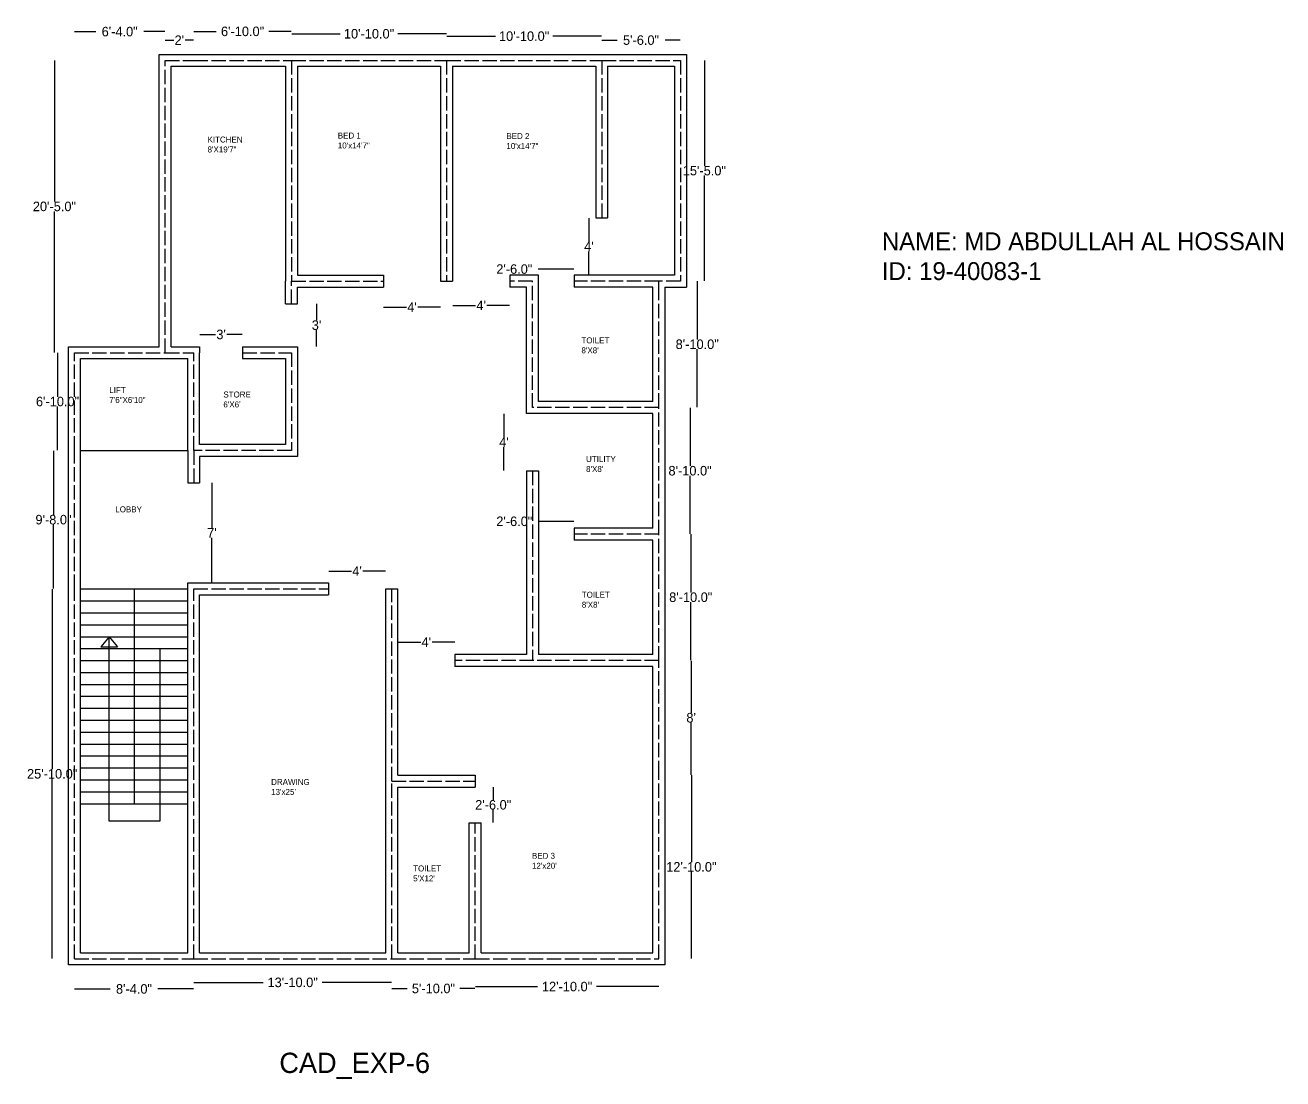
# Model space of a CAD drawing. Header units: inches. Extents: x 833 to 7247, y -1374 to 1597.
# Drawn here: x 833 to 1887, y 441 to 1324 of the extents above; entities that cross this region are included whole.
import ezdxf

# ---------------------------------------------------------------- set-up
doc = ezdxf.new("R2010")
doc.units = ezdxf.units.IN
doc.header["$MEASUREMENT"] = 0
doc.linetypes.add('ACAD_ISO02W100', pattern=[15, 12, -3])
doc.dimstyles.get("Standard").update_dxf_attribs({"dimtxt": 8, "dimasz": 0.18, "dimexe": 0.18, "dimexo": 0.0625, "dimgap": 0.09, "dimtad": 0, "dimtih": 1, "dimtoh": 1, "dimdec": 1, "dimzin": 0, "dimdsep": 46, "dimlunit": 3, "dimtxsty": 'Standard', "dimcen": 0.09, "dimse1": 1, "dimse2": 1, "dimadec": 0, "dimazin": 0, "dimtfac": 1, "dimtdec": 1, "dimtofl": 0, "dimtmove": 0, "dimatfit": 3, "dimfxl": 1, "dimtolj": 1, "dimtzin": 0, "dimarcsym": 0})

# ---------------------------------------------------------------- blocks, each defined once
blk = doc.blocks.new('*D5')
at = {"color": 0, "lineweight": -2}
for p, q in [((874.1, 516.1), (903.8, 516.1)), ((973.7, 516.1), (944, 516.1))]:
    blk.add_line(p, q, dxfattribs=at)
at = {"color": 0}
for points in [[(874.1, 516.1), (874.1, 516.1), (873.9, 516.1)], [(973.7, 516.1), (973.7, 516.1), (973.9, 516.1)]]:
    blk.add_solid(points, dxfattribs=at)
at = {"layer": 'Defpoints', "color": 0}
for p in [(873.9, 541.4), (973.9, 541.4), (973.9, 516.1)]:
    blk.add_point(p, dxfattribs=at)
at = {"color": 0, "insert": (923.9, 516.1), "char_height": 8, "attachment_point": 5}
blk.add_mtext('\\A1;8\'-4.0"', dxfattribs=at)
blk = doc.blocks.new('*D6')
at = {"color": 0, "lineweight": -2}
for p, q in [((1140.1, 516.5), (1152.8, 516.5)), ((1209.7, 516.5), (1197, 516.5))]:
    blk.add_line(p, q, dxfattribs=at)
at = {"color": 0}
for points in [[(1140.1, 516.5), (1140.1, 516.5), (1139.9, 516.5)], [(1209.7, 516.5), (1209.7, 516.5), (1209.9, 516.5)]]:
    blk.add_solid(points, dxfattribs=at)
at = {"layer": 'Defpoints', "color": 0}
for p in [(1139.9, 541.4), (1209.9, 541.4), (1209.9, 516.5)]:
    blk.add_point(p, dxfattribs=at)
at = {"color": 0, "insert": (1174.9, 516.5), "char_height": 8, "attachment_point": 5}
blk.add_mtext('\\A1;5\'-10.0"', dxfattribs=at)
blk = doc.blocks.new('*D7')
at = {"color": 0, "lineweight": -2}
for p, q in [((1210.1, 518.1), (1262.2, 518.1)), ((1363.7, 518.1), (1311.7, 518.1))]:
    blk.add_line(p, q, dxfattribs=at)
at = {"color": 0}
for points in [[(1210.1, 518.2), (1210.1, 518.1), (1209.9, 518.1)], [(1363.7, 518.2), (1363.7, 518.1), (1363.9, 518.1)]]:
    blk.add_solid(points, dxfattribs=at)
at = {"layer": 'Defpoints', "color": 0}
for p in [(1209.9, 541.4), (1363.9, 541.4), (1363.9, 518.1)]:
    blk.add_point(p, dxfattribs=at)
at = {"color": 0, "insert": (1286.9, 518.1), "char_height": 8, "attachment_point": 5}
blk.add_mtext('\\A1;12\'-10.0"', dxfattribs=at)
blk = doc.blocks.new('*D8')
at = {"color": 0, "lineweight": -2}
for p, q in [((1391.1, 695.2), (1391.1, 622.5)), ((1391.1, 541.6), (1391.1, 614.3))]:
    blk.add_line(p, q, dxfattribs=at)
at = {"color": 0}
for points in [[(1391.1, 695.2), (1391.1, 695.2), (1391.1, 695.4)], [(1391.1, 541.6), (1391.1, 541.6), (1391.1, 541.4)]]:
    blk.add_solid(points, dxfattribs=at)
at = {"layer": 'Defpoints', "color": 0}
for p in [(1363.9, 695.4), (1391.1, 695.4), (1363.9, 541.4)]:
    blk.add_point(p, dxfattribs=at)
at = {"color": 0, "insert": (1391.1, 618.4), "char_height": 8, "attachment_point": 5}
blk.add_mtext('\\A1;12\'-10.0"', dxfattribs=at)
blk = doc.blocks.new('*D9')
at = {"color": 0, "lineweight": -2}
for p, q in [((1390.9, 791.2), (1390.9, 747.5)), ((1390.9, 695.6), (1390.9, 739.3))]:
    blk.add_line(p, q, dxfattribs=at)
at = {"color": 0}
for points in [[(1390.8, 791.2), (1390.9, 791.2), (1390.9, 791.4)], [(1390.8, 695.6), (1390.9, 695.6), (1390.9, 695.4)]]:
    blk.add_solid(points, dxfattribs=at)
at = {"layer": 'Defpoints', "color": 0}
for p in [(1363.9, 791.4), (1390.9, 791.4), (1363.9, 695.4)]:
    blk.add_point(p, dxfattribs=at)
at = {"color": 0, "insert": (1390.9, 743.4), "char_height": 8, "attachment_point": 5}
blk.add_mtext("\\A1;8'", dxfattribs=at)
blk = doc.blocks.new('*D10')
at = {"color": 0, "lineweight": -2}
for p, q in [((1390.6, 897.2), (1390.6, 848.5)), ((1390.6, 791.6), (1390.6, 840.3))]:
    blk.add_line(p, q, dxfattribs=at)
at = {"color": 0}
for points in [[(1390.6, 897.2), (1390.7, 897.2), (1390.6, 897.4)], [(1390.6, 791.6), (1390.7, 791.6), (1390.6, 791.4)]]:
    blk.add_solid(points, dxfattribs=at)
at = {"layer": 'Defpoints', "color": 0}
for p in [(1363.9, 897.4), (1390.6, 897.4), (1363.9, 791.4)]:
    blk.add_point(p, dxfattribs=at)
at = {"color": 0, "insert": (1390.6, 844.4), "char_height": 8, "attachment_point": 5}
blk.add_mtext('\\A1;8\'-10.0"', dxfattribs=at)
blk = doc.blocks.new('*D11')
at = {"color": 0, "lineweight": -2}
for p, q in [((1390, 1003.2), (1390, 954.5)), ((1390, 897.6), (1390, 946.3))]:
    blk.add_line(p, q, dxfattribs=at)
at = {"color": 0}
for points in [[(1389.9, 1003.2), (1390, 1003.2), (1390, 1003.4)], [(1389.9, 897.6), (1390, 897.6), (1390, 897.4)]]:
    blk.add_solid(points, dxfattribs=at)
at = {"layer": 'Defpoints', "color": 0}
for p in [(1363.9, 1003.4), (1390, 1003.4), (1363.9, 897.4)]:
    blk.add_point(p, dxfattribs=at)
at = {"color": 0, "insert": (1390, 950.4), "char_height": 8, "attachment_point": 5}
blk.add_mtext('\\A1;8\'-10.0"', dxfattribs=at)
blk = doc.blocks.new('*D12')
at = {"color": 0, "lineweight": -2}
for p, q in [((1396, 1109.2), (1396, 1060.5)), ((1396, 1003.6), (1396, 1052.3))]:
    blk.add_line(p, q, dxfattribs=at)
at = {"color": 0}
for points in [[(1395.9, 1109.2), (1396, 1109.2), (1396, 1109.4)], [(1395.9, 1003.6), (1396, 1003.6), (1396, 1003.4)]]:
    blk.add_solid(points, dxfattribs=at)
at = {"layer": 'Defpoints', "color": 0}
for p in [(1363.9, 1109.4), (1396, 1109.4), (1363.9, 1003.4)]:
    blk.add_point(p, dxfattribs=at)
at = {"color": 0, "insert": (1396, 1056.4), "char_height": 8, "attachment_point": 5}
blk.add_mtext('\\A1;8\'-10.0"', dxfattribs=at)
blk = doc.blocks.new('*D13')
at = {"color": 0, "lineweight": -2}
for p, q in [((1402, 1294.2), (1402, 1206)), ((1402, 1109.6), (1402, 1197.8))]:
    blk.add_line(p, q, dxfattribs=at)
at = {"color": 0}
for points in [[(1401.9, 1294.2), (1402, 1294.2), (1402, 1294.4)], [(1401.9, 1109.6), (1402, 1109.6), (1402, 1109.4)]]:
    blk.add_solid(points, dxfattribs=at)
at = {"layer": 'Defpoints', "color": 0}
for p in [(1381.9, 1294.4), (1402, 1294.4), (1381.9, 1109.4)]:
    blk.add_point(p, dxfattribs=at)
at = {"color": 0, "insert": (1402, 1201.9), "char_height": 8, "attachment_point": 5}
blk.add_mtext('\\A1;15\'-5.0"', dxfattribs=at)
blk = doc.blocks.new('*D14')
at = {"color": 0, "lineweight": -2}
for p, q in [((1316.1, 1311.3), (1328.8, 1311.3)), ((1381.7, 1311.3), (1369, 1311.3))]:
    blk.add_line(p, q, dxfattribs=at)
at = {"color": 0}
for points in [[(1316.1, 1311.3), (1316.1, 1311.2), (1315.9, 1311.3)], [(1381.7, 1311.3), (1381.7, 1311.2), (1381.9, 1311.3)]]:
    blk.add_solid(points, dxfattribs=at)
at = {"layer": 'Defpoints', "color": 0}
for p in [(1315.9, 1311.3), (1315.9, 1294.4), (1381.9, 1294.4)]:
    blk.add_point(p, dxfattribs=at)
at = {"color": 0, "insert": (1348.9, 1311.3), "char_height": 8, "attachment_point": 5}
blk.add_mtext('\\A1;5\'-6.0"', dxfattribs=at)
blk = doc.blocks.new('*D15')
at = {"color": 0, "lineweight": -2}
for p, q in [((1186.1, 1314.6), (1226.8, 1314.6)), ((1315.7, 1314.6), (1275, 1314.6))]:
    blk.add_line(p, q, dxfattribs=at)
at = {"color": 0}
for points in [[(1186.1, 1314.6), (1186.1, 1314.6), (1185.9, 1314.6)], [(1315.7, 1314.6), (1315.7, 1314.6), (1315.9, 1314.6)]]:
    blk.add_solid(points, dxfattribs=at)
at = {"layer": 'Defpoints', "color": 0}
for p in [(1185.9, 1314.6), (1315.9, 1299.4), (1185.9, 1294.4)]:
    blk.add_point(p, dxfattribs=at)
at = {"color": 0, "insert": (1250.9, 1314.6), "char_height": 8, "attachment_point": 5}
blk.add_mtext('\\A1;10\'-10.0"', dxfattribs=at)
blk = doc.blocks.new('*D16')
at = {"color": 0, "lineweight": -2}
for p, q in [((1056.1, 1316.6), (1096.8, 1316.6)), ((1185.7, 1316.6), (1145, 1316.6))]:
    blk.add_line(p, q, dxfattribs=at)
at = {"color": 0}
for points in [[(1056.1, 1316.6), (1056.1, 1316.6), (1055.9, 1316.6)], [(1185.7, 1316.6), (1185.7, 1316.6), (1185.9, 1316.6)]]:
    blk.add_solid(points, dxfattribs=at)
at = {"layer": 'Defpoints', "color": 0}
for p in [(1055.9, 1316.6), (1055.9, 1294.4), (1185.9, 1294.4)]:
    blk.add_point(p, dxfattribs=at)
at = {"color": 0, "insert": (1120.9, 1316.6), "char_height": 8, "attachment_point": 5}
blk.add_mtext('\\A1;10\'-10.0"', dxfattribs=at)
blk = doc.blocks.new('*D17')
at = {"color": 0, "lineweight": -2}
for p, q in [((974.1, 1318.6), (992.8, 1318.6)), ((1055.7, 1318.6), (1037, 1318.6))]:
    blk.add_line(p, q, dxfattribs=at)
at = {"color": 0}
for points in [[(974.1, 1318.6), (974.1, 1318.6), (973.9, 1318.6)], [(1055.7, 1318.6), (1055.7, 1318.6), (1055.9, 1318.6)]]:
    blk.add_solid(points, dxfattribs=at)
at = {"layer": 'Defpoints', "color": 0}
for p in [(973.9, 1318.6), (973.9, 1294.4), (1055.9, 1294.4)]:
    blk.add_point(p, dxfattribs=at)
at = {"color": 0, "insert": (1014.9, 1318.6), "char_height": 8, "attachment_point": 5}
blk.add_mtext('\\A1;6\'-10.0"', dxfattribs=at)
blk = doc.blocks.new('*D18')
at = {"color": 0, "lineweight": -2}
for p, q in [((950.1, 1311.3), (957.2, 1311.3)), ((973.7, 1311.3), (966.7, 1311.3))]:
    blk.add_line(p, q, dxfattribs=at)
at = {"color": 0}
for points in [[(950.1, 1311.3), (950.1, 1311.3), (949.9, 1311.3)], [(973.7, 1311.3), (973.7, 1311.3), (973.9, 1311.3)]]:
    blk.add_solid(points, dxfattribs=at)
at = {"layer": 'Defpoints', "color": 0}
for p in [(973.9, 1311.3), (949.9, 1294.4), (973.9, 1294.4)]:
    blk.add_point(p, dxfattribs=at)
at = {"color": 0, "insert": (961.9, 1311.3), "char_height": 8, "attachment_point": 5}
blk.add_mtext("\\A1;2'", dxfattribs=at)
blk = doc.blocks.new('*D19')
at = {"color": 0, "lineweight": -2}
for p, q in [((874.1, 1318.4), (891.8, 1318.4)), ((949.7, 1318.4), (932, 1318.4))]:
    blk.add_line(p, q, dxfattribs=at)
at = {"color": 0}
for points in [[(874.1, 1318.4), (874.1, 1318.3), (873.9, 1318.4)], [(949.7, 1318.4), (949.7, 1318.3), (949.9, 1318.4)]]:
    blk.add_solid(points, dxfattribs=at)
at = {"layer": 'Defpoints', "color": 0}
for p in [(873.9, 1318.4), (873.9, 1049.4), (949.9, 1049.4)]:
    blk.add_point(p, dxfattribs=at)
at = {"color": 0, "insert": (911.9, 1318.4), "char_height": 8, "attachment_point": 5}
blk.add_mtext('\\A1;6\'-4.0"', dxfattribs=at)
blk = doc.blocks.new('*D1')
at = {"color": 0, "lineweight": -2}
for p, q in [((857.2, 1294.2), (857.2, 1176)), ((857.2, 1049.6), (857.2, 1167.8))]:
    blk.add_line(p, q, dxfattribs=at)
at = {"color": 0}
for points in [[(857.2, 1294.2), (857.3, 1294.2), (857.2, 1294.4)], [(857.2, 1049.6), (857.3, 1049.6), (857.2, 1049.4)]]:
    blk.add_solid(points, dxfattribs=at)
at = {"layer": 'Defpoints', "color": 0}
for p in [(949.9, 1294.4), (857.2, 1049.4), (949.9, 1049.4)]:
    blk.add_point(p, dxfattribs=at)
at = {"color": 0, "insert": (857.2, 1171.9), "char_height": 8, "attachment_point": 5}
blk.add_mtext('\\A1;20\'-5.0"', dxfattribs=at)
blk = doc.blocks.new('*D20')
at = {"color": 0, "lineweight": -2}
for p, q in [((856.4, 967.2), (856.4, 913.5)), ((856.4, 851.6), (856.4, 905.3))]:
    blk.add_line(p, q, dxfattribs=at)
at = {"color": 0}
for points in [[(856.3, 967.2), (856.4, 967.2), (856.4, 967.4)], [(856.3, 851.6), (856.4, 851.6), (856.4, 851.4)]]:
    blk.add_solid(points, dxfattribs=at)
at = {"layer": 'Defpoints', "color": 0}
for p in [(873.9, 967.4), (856.4, 851.4), (873.9, 851.4)]:
    blk.add_point(p, dxfattribs=at)
at = {"color": 0, "insert": (856.4, 909.4), "char_height": 8, "attachment_point": 5}
blk.add_mtext('\\A1;9\'-8.0"', dxfattribs=at)
blk = doc.blocks.new('*D2')
at = {"color": 0, "lineweight": -2}
for p, q in [((855.3, 851.2), (855.3, 700.5)), ((855.3, 541.6), (855.3, 692.3))]:
    blk.add_line(p, q, dxfattribs=at)
at = {"color": 0}
for points in [[(855.3, 851.2), (855.3, 851.2), (855.3, 851.4)], [(855.3, 541.6), (855.3, 541.6), (855.3, 541.4)]]:
    blk.add_solid(points, dxfattribs=at)
at = {"layer": 'Defpoints', "color": 0}
for p in [(873.9, 851.4), (855.3, 541.4), (873.9, 541.4)]:
    blk.add_point(p, dxfattribs=at)
at = {"color": 0, "insert": (855.3, 696.4), "char_height": 8, "attachment_point": 5}
blk.add_mtext('\\A1;25\'-10.0"', dxfattribs=at)
blk = doc.blocks.new('*D21')
at = {"color": 0, "lineweight": -2}
for p, q in [((1225, 685.2), (1225, 674.5)), ((1225, 655.6), (1225, 666.3))]:
    blk.add_line(p, q, dxfattribs=at)
at = {"color": 0}
for points in [[(1225, 685.2), (1225, 685.2), (1225, 685.4)], [(1225, 655.6), (1225, 655.6), (1225, 655.4)]]:
    blk.add_solid(points, dxfattribs=at)
at = {"layer": 'Defpoints', "color": 0}
for p in [(1209.9, 685.4), (1225, 685.4), (1209.9, 655.4)]:
    blk.add_point(p, dxfattribs=at)
at = {"color": 0, "insert": (1225, 670.4), "char_height": 8, "attachment_point": 5}
blk.add_mtext('\\A1;2\'-6.0"', dxfattribs=at)
blk = doc.blocks.new('*D22')
at = {"color": 0, "lineweight": -2}
for p, q in [((1145.1, 806.8), (1164.2, 806.8)), ((1192.7, 806.8), (1173.7, 806.8))]:
    blk.add_line(p, q, dxfattribs=at)
at = {"color": 0}
for points in [[(1145.1, 806.8), (1145.1, 806.8), (1144.9, 806.8)], [(1192.7, 806.8), (1192.7, 806.8), (1192.9, 806.8)]]:
    blk.add_solid(points, dxfattribs=at)
at = {"layer": 'Defpoints', "color": 0}
for p in [(1144.9, 806.8), (1144.9, 791.4), (1192.9, 791.4)]:
    blk.add_point(p, dxfattribs=at)
at = {"color": 0, "insert": (1168.9, 806.8), "char_height": 8, "attachment_point": 5}
blk.add_mtext("\\A1;4'", dxfattribs=at)
blk = doc.blocks.new('*D23')
at = {"color": 0, "lineweight": -2}
for p, q in [((1087.1, 866.4), (1106.2, 866.4)), ((1134.7, 866.4), (1115.7, 866.4))]:
    blk.add_line(p, q, dxfattribs=at)
at = {"color": 0}
for points in [[(1087.1, 866.4), (1087.1, 866.3), (1086.9, 866.4)], [(1134.7, 866.4), (1134.7, 866.3), (1134.9, 866.4)]]:
    blk.add_solid(points, dxfattribs=at)
at = {"layer": 'Defpoints', "color": 0}
for p in [(1134.9, 866.4), (1086.9, 851.4), (1134.9, 851.4)]:
    blk.add_point(p, dxfattribs=at)
at = {"color": 0, "insert": (1110.9, 866.4), "char_height": 8, "attachment_point": 5}
blk.add_mtext("\\A1;4'", dxfattribs=at)
blk = doc.blocks.new('*D24')
at = {"color": 0, "lineweight": -2}
for p, q in [((1262.9, 908), (1262.7, 908)), ((1292.7, 908), (1263.1, 908))]:
    blk.add_line(p, q, dxfattribs=at)
at = {"color": 0}
for points in [[(1263.1, 908), (1263.1, 907.9), (1262.9, 908)], [(1292.7, 908), (1292.7, 907.9), (1292.9, 908)]]:
    blk.add_solid(points, dxfattribs=at)
at = {"layer": 'Defpoints', "color": 0}
for p in [(1262.9, 908), (1262.9, 897.4), (1292.9, 897.4)]:
    blk.add_point(p, dxfattribs=at)
at = {"color": 0, "insert": (1242.7, 908), "char_height": 8, "attachment_point": 5}
blk.add_mtext('\\A1;2\'-6.0"', dxfattribs=at)
blk = doc.blocks.new('*D25')
at = {"color": 0, "lineweight": -2}
for p, q in [((1234, 998.2), (1234, 978.5)), ((1234, 950.6), (1234, 970.3))]:
    blk.add_line(p, q, dxfattribs=at)
at = {"color": 0}
for points in [[(1233.9, 998.2), (1234, 998.2), (1234, 998.4)], [(1233.9, 950.6), (1234, 950.6), (1234, 950.4)]]:
    blk.add_solid(points, dxfattribs=at)
at = {"layer": 'Defpoints', "color": 0}
for p in [(1234, 998.4), (1257.9, 998.4), (1257.9, 950.4)]:
    blk.add_point(p, dxfattribs=at)
at = {"color": 0, "insert": (1234, 974.4), "char_height": 8, "attachment_point": 5}
blk.add_mtext("\\A1;4'", dxfattribs=at)
blk = doc.blocks.new('*D26')
at = {"color": 0, "lineweight": -2}
for p, q in [((989.2, 940.2), (989.2, 902.5)), ((989.2, 856.6), (989.2, 894.3))]:
    blk.add_line(p, q, dxfattribs=at)
at = {"color": 0}
for points in [[(989.2, 940.2), (989.2, 940.2), (989.2, 940.4)], [(989.2, 856.6), (989.2, 856.6), (989.2, 856.4)]]:
    blk.add_solid(points, dxfattribs=at)
at = {"layer": 'Defpoints', "color": 0}
for p in [(973.9, 940.4), (973.9, 856.4), (989.2, 856.4)]:
    blk.add_point(p, dxfattribs=at)
at = {"color": 0, "insert": (989.2, 898.4), "char_height": 8, "attachment_point": 5}
blk.add_mtext("\\A1;7'", dxfattribs=at)
blk = doc.blocks.new('*D27')
at = {"color": 0, "lineweight": -2}
for p, q in [((979.1, 1064.6), (992.2, 1064.6)), ((1014.7, 1064.6), (1001.7, 1064.6))]:
    blk.add_line(p, q, dxfattribs=at)
at = {"color": 0}
for points in [[(979.1, 1064.6), (979.1, 1064.6), (978.9, 1064.6)], [(1014.7, 1064.6), (1014.7, 1064.6), (1014.9, 1064.6)]]:
    blk.add_solid(points, dxfattribs=at)
at = {"layer": 'Defpoints', "color": 0}
for p in [(978.9, 1064.6), (978.9, 1049.4), (1014.9, 1049.4)]:
    blk.add_point(p, dxfattribs=at)
at = {"color": 0, "insert": (996.9, 1064.6), "char_height": 8, "attachment_point": 5}
blk.add_mtext("\\A1;3'", dxfattribs=at)
blk = doc.blocks.new('*D28')
at = {"color": 0, "lineweight": -2}
for p, q in [((1076.9, 1090.2), (1076.9, 1076.5)), ((1076.9, 1054.6), (1076.9, 1068.3))]:
    blk.add_line(p, q, dxfattribs=at)
at = {"color": 0}
for points in [[(1076.8, 1090.2), (1076.9, 1090.2), (1076.9, 1090.4)], [(1076.8, 1054.6), (1076.9, 1054.6), (1076.9, 1054.4)]]:
    blk.add_solid(points, dxfattribs=at)
at = {"layer": 'Defpoints', "color": 0}
for p in [(1055.9, 1090.4), (1055.9, 1054.4), (1076.9, 1054.4)]:
    blk.add_point(p, dxfattribs=at)
at = {"color": 0, "insert": (1076.9, 1072.4), "char_height": 8, "attachment_point": 5}
blk.add_mtext("\\A1;3'", dxfattribs=at)
blk = doc.blocks.new('*D29')
at = {"color": 0, "lineweight": -2}
for p, q in [((1133.1, 1087.5), (1152.2, 1087.5)), ((1180.7, 1087.5), (1161.7, 1087.5))]:
    blk.add_line(p, q, dxfattribs=at)
at = {"color": 0}
for points in [[(1133.1, 1087.5), (1133.1, 1087.4), (1132.9, 1087.5)], [(1180.7, 1087.5), (1180.7, 1087.4), (1180.9, 1087.5)]]:
    blk.add_solid(points, dxfattribs=at)
at = {"layer": 'Defpoints', "color": 0}
for p in [(1132.9, 1109.4), (1180.9, 1109.4), (1180.9, 1087.5)]:
    blk.add_point(p, dxfattribs=at)
at = {"color": 0, "insert": (1156.9, 1087.5), "char_height": 8, "attachment_point": 5}
blk.add_mtext("\\A1;4'", dxfattribs=at)
blk = doc.blocks.new('*D30')
at = {"color": 0, "lineweight": -2}
for p, q in [((1191.1, 1089), (1210.2, 1089)), ((1238.7, 1089), (1219.7, 1089))]:
    blk.add_line(p, q, dxfattribs=at)
at = {"color": 0}
for points in [[(1191.1, 1089), (1191.1, 1089), (1190.9, 1089)], [(1238.7, 1089), (1238.7, 1089), (1238.9, 1089)]]:
    blk.add_solid(points, dxfattribs=at)
at = {"layer": 'Defpoints', "color": 0}
for p in [(1190.9, 1109.4), (1238.9, 1109.4), (1238.9, 1089)]:
    blk.add_point(p, dxfattribs=at)
at = {"color": 0, "insert": (1214.9, 1089), "char_height": 8, "attachment_point": 5}
blk.add_mtext("\\A1;4'", dxfattribs=at)
blk = doc.blocks.new('*D31')
at = {"color": 0, "lineweight": -2}
for p, q in [((1305.2, 1162.2), (1305.2, 1142.5)), ((1305.2, 1114.6), (1305.2, 1134.3))]:
    blk.add_line(p, q, dxfattribs=at)
at = {"color": 0}
for points in [[(1305.2, 1162.2), (1305.3, 1162.2), (1305.2, 1162.4)], [(1305.2, 1114.6), (1305.3, 1114.6), (1305.2, 1114.4)]]:
    blk.add_solid(points, dxfattribs=at)
at = {"layer": 'Defpoints', "color": 0}
for p in [(1315.9, 1162.4), (1305.2, 1114.4), (1315.9, 1114.4)]:
    blk.add_point(p, dxfattribs=at)
at = {"color": 0, "insert": (1305.2, 1138.4), "char_height": 8, "attachment_point": 5}
blk.add_mtext("\\A1;4'", dxfattribs=at)
blk = doc.blocks.new('*D32')
at = {"color": 0, "lineweight": -2}
for p, q in [((1262.9, 1119.4), (1262.7, 1119.4)), ((1292.7, 1119.4), (1263.1, 1119.4))]:
    blk.add_line(p, q, dxfattribs=at)
at = {"color": 0}
for points in [[(1263.1, 1119.5), (1263.1, 1119.4), (1262.9, 1119.4)], [(1292.7, 1119.5), (1292.7, 1119.4), (1292.9, 1119.4)]]:
    blk.add_solid(points, dxfattribs=at)
at = {"layer": 'Defpoints', "color": 0}
for p in [(1262.9, 1119.4), (1262.9, 1109.4), (1292.9, 1109.4)]:
    blk.add_point(p, dxfattribs=at)
at = {"color": 0, "insert": (1242.7, 1119.4), "char_height": 8, "attachment_point": 5}
blk.add_mtext('\\A1;2\'-6.0"', dxfattribs=at)
blk = doc.blocks.new('*D3')
at = {"color": 0, "lineweight": -2}
for p, q in [((974.1, 521.6), (1032.2, 521.6)), ((1139.7, 521.6), (1081.7, 521.6))]:
    blk.add_line(p, q, dxfattribs=at)
at = {"color": 0}
for points in [[(974.1, 521.6), (974.1, 521.6), (973.9, 521.6)], [(1139.7, 521.6), (1139.7, 521.6), (1139.9, 521.6)]]:
    blk.add_solid(points, dxfattribs=at)
at = {"layer": 'Defpoints', "color": 0}
for p in [(973.9, 541.4), (1139.9, 541.4), (1139.9, 521.6)]:
    blk.add_point(p, dxfattribs=at)
at = {"color": 0, "insert": (1056.9, 521.6), "char_height": 8, "attachment_point": 5}
blk.add_mtext('\\A1;13\'-10.0"', dxfattribs=at)
blk = doc.blocks.new('*D4')
at = {"color": 0, "lineweight": -2}
for p, q in [((859.8, 1049.2), (859.8, 1012.5)), ((859.8, 967.6), (859.8, 1004.3))]:
    blk.add_line(p, q, dxfattribs=at)
at = {"color": 0}
for points in [[(859.7, 1049.2), (859.8, 1049.2), (859.8, 1049.4)], [(859.7, 967.6), (859.8, 967.6), (859.8, 967.4)]]:
    blk.add_solid(points, dxfattribs=at)
at = {"layer": 'Defpoints', "color": 0}
for p in [(873.9, 1049.4), (859.8, 967.4), (873.9, 967.4)]:
    blk.add_point(p, dxfattribs=at)
at = {"color": 0, "insert": (859.8, 1008.4), "char_height": 8, "attachment_point": 5}
blk.add_mtext('\\A1;6\'-10.0"', dxfattribs=at)

msp = doc.modelspace()

# ---------------------------------------------------------------- linework, layer by layer
for p, q in [((944.92, 1294.4), (944.92, 1299.4)), ((944.92, 1299.4), (1381.92, 1299.4)), ((1185.92, 1299.37), (1315.92, 1299.37)), ((1381.92, 1299.4), (1386.92, 1299.4)), ((1386.92, 1299.4), (1386.92, 1109.31)), ((944.92, 1054.37), (944.92, 1294.4)), ((954.92, 1054.37), (954.92, 1289.37)), ((954.92, 1289.37), (973.92, 1289.37)), ((973.92, 1289.37), (1050.92, 1289.37)), ((1050.92, 1289.37), (1050.92, 1109.37)), ((1060.92, 1289.37), (1180.92, 1289.37)), ((1060.92, 1289.37), (1060.92, 1114.37)), ((1180.92, 1289.37), (1180.92, 1109.37)), ((1190.92, 1289.37), (1310.92, 1289.37)), ((1190.92, 1289.37), (1190.92, 1109.37)), ((1310.92, 1289.37), (1310.92, 1162.37)), ((1320.92, 1289.37), (1376.92, 1289.37)), ((1320.92, 1289.37), (1320.92, 1162.37)), ((1376.92, 1289.37), (1376.92, 1114.37)), ((1310.92, 1162.37), (1320.92, 1162.37)), ((1050.92, 1090.37), (1050.92, 1109.37)), ((1060.92, 1114.37), (1132.92, 1114.37)), ((1132.92, 1114.37), (1132.92, 1104.37)), ((1180.92, 1109.37), (1190.92, 1109.37)), ((1262.92, 1114.37), (1238.92, 1114.37)), ((1238.92, 1114.37), (1238.92, 1104.37)), ((1262.92, 1008.37), (1262.92, 1114.37)), ((1363.92, 1114.37), (1292.92, 1114.37)), ((1292.92, 1114.37), (1292.92, 1104.37)), ((1376.92, 1114.37), (1363.92, 1114.37)), ((1363.92, 1104.37), (1363.92, 1109.37)), ((1386.92, 1109.31), (1386.92, 1104.31)), ((1060.92, 1104.37), (1132.92, 1104.37)), ((1060.92, 1090.37), (1060.92, 1104.37)), ((1252.92, 1104.37), (1238.92, 1104.37)), ((1252.92, 998.37), (1252.92, 1104.37)), ((1358.92, 1104.37), (1292.92, 1104.37)), ((1358.92, 1104.37), (1292.92, 1104.37)), ((1358.92, 1104.37), (1292.92, 1104.37)), ((1358.92, 1008.37), (1358.92, 1104.37)), ((1368.92, 1104.31), (1368.92, 541.37)), ((1368.92, 1104.31), (1386.92, 1104.31)), ((1050.92, 1090.37), (1060.92, 1090.37)), ((868.92, 1049.37), (868.92, 1054.37)), ((868.92, 1054.37), (944.92, 1054.37)), ((954.92, 1054.37), (973.92, 1054.37)), ((973.92, 1054.37), (978.92, 1054.37)), ((978.92, 1054.37), (978.92, 1049.37)), ((1014.92, 1054.37), (1060.92, 1054.37)), ((1014.92, 1054.37), (1014.92, 1044.37)), ((1060.92, 1054.37), (1060.92, 962.37)), ((868.92, 541.37), (868.92, 1049.37)), ((878.92, 967.37), (878.92, 1044.37)), ((878.92, 1044.37), (949.92, 1044.37)), ((949.92, 1044.37), (968.92, 1044.37)), ((968.92, 967.37), (968.92, 1044.37)), ((973.92, 1044.37), (973.92, 1049.37)), ((978.92, 972.37), (978.92, 1049.37)), ((1014.92, 1044.37), (1050.92, 1044.37)), ((1050.92, 1044.37), (1050.92, 972.37)), ((1358.92, 1008.37), (1262.92, 1008.37)), ((1358.92, 998.37), (1252.92, 998.37)), ((1358.92, 902.37), (1358.92, 998.37)), ((1050.92, 972.37), (978.92, 972.37)), ((878.92, 851.37), (878.92, 967.37)), ((878.92, 967.37), (968.92, 967.37)), ((968.92, 967.37), (968.92, 940.37)), ((1060.92, 962.37), (978.92, 962.37)), ((978.92, 962.37), (978.92, 940.37)), ((1252.92, 950.37), (1252.92, 796.37)), ((1252.92, 950.37), (1262.92, 950.37)), ((1257.92, 950.37), (1257.92, 950.37)), ((1262.92, 950.37), (1262.92, 796.37)), ((968.92, 940.37), (978.92, 940.37)), ((1358.92, 902.37), (1292.92, 902.37)), ((1292.92, 902.37), (1292.92, 892.37)), ((1358.92, 892.37), (1292.92, 892.37)), ((1358.92, 796.37), (1358.92, 892.37)), ((968.92, 546.37), (968.92, 856.37)), ((968.92, 856.37), (1086.92, 856.37)), ((1086.92, 856.37), (1086.92, 846.37)), ((878.92, 546.37), (878.92, 851.37)), ((878.92, 851.37), (968.92, 851.37)), ((923.92, 851.37), (923.92, 671.37)), ((978.92, 546.37), (978.92, 846.37)), ((978.92, 846.37), (1086.92, 846.37)), ((1134.92, 690.37), (1134.92, 851.37)), ((1134.92, 851.37), (1144.92, 851.37)), ((1144.92, 695.37), (1144.92, 851.37)), ((878.92, 841.37), (968.92, 841.37)), ((878.92, 831.37), (968.92, 831.37)), ((878.92, 821.37), (968.92, 821.37)), ((878.92, 811.37), (968.92, 811.37)), ((878.92, 801.37), (968.92, 801.37)), ((903.03, 811.37), (895.96, 802.95)), ((895.96, 802.95), (910.1, 802.95)), ((903.03, 801.37), (903.03, 811.37)), ((903.03, 811.37), (910.1, 802.95)), ((903.03, 656.83), (903.03, 801.37)), ((945.56, 801.37), (945.56, 656.83)), ((878.92, 791.37), (968.92, 791.37)), ((1252.92, 796.37), (1192.92, 796.37)), ((1192.92, 796.37), (1192.92, 786.37)), ((1358.92, 796.37), (1262.92, 796.37)), ((878.92, 781.37), (968.92, 781.37)), ((1358.92, 786.37), (1192.92, 786.37)), ((1358.92, 786.37), (1192.92, 786.37)), ((1358.92, 695.37), (1358.92, 786.37)), ((878.92, 771.37), (968.92, 771.37)), ((878.92, 761.37), (968.92, 761.37)), ((878.92, 761.37), (968.92, 761.37)), ((878.92, 751.37), (968.92, 751.37)), ((878.92, 741.37), (968.92, 741.37)), ((878.92, 731.37), (968.92, 731.37)), ((878.92, 721.37), (968.92, 721.37)), ((878.92, 711.37), (968.92, 711.37)), ((878.92, 701.37), (968.92, 701.37)), ((878.92, 691.37), (968.92, 691.37)), ((1134.92, 546.37), (1134.92, 690.37)), ((1144.92, 695.37), (1209.92, 695.37)), ((1144.92, 546.37), (1144.92, 685.37)), ((1144.92, 685.37), (1209.92, 685.37)), ((1209.92, 695.37), (1209.92, 685.37)), ((1358.92, 546.37), (1358.92, 695.37)), ((878.92, 681.37), (968.92, 681.37)), ((878.92, 671.37), (968.92, 671.37)), ((945.56, 656.83), (903.03, 656.83)), ((1204.92, 546.37), (1204.92, 655.37)), ((1204.92, 655.37), (1214.92, 655.37)), ((1214.92, 546.37), (1214.92, 655.37)), ((868.92, 536.37), (868.92, 541.37)), ((878.92, 546.37), (968.92, 546.37)), ((978.92, 546.37), (1134.92, 546.37)), ((1144.92, 546.37), (1204.92, 546.37)), ((1214.92, 546.37), (1358.92, 546.37)), ((1368.92, 541.37), (1368.92, 536.37)), ((1368.92, 536.37), (868.92, 536.37))]:
    msp.add_line(p, q)
at = {"linetype": 'ACAD_ISO02W100'}
for p, q in [((949.92, 1049.37), (949.92, 1294.37)), ((949.92, 1294.37), (973.92, 1294.37)), ((973.92, 1294.37), (1055.92, 1294.37)), ((1055.92, 1294.37), (1185.92, 1294.37)), ((1055.92, 1294.37), (1055.92, 1109.37)), ((1185.92, 1294.37), (1315.92, 1294.37)), ((1185.92, 1294.37), (1185.92, 1109.37)), ((1315.92, 1294.37), (1381.92, 1294.37)), ((1315.92, 1294.37), (1315.92, 1162.37)), ((1381.92, 1294.37), (1381.92, 1109.37)), ((1055.92, 1109.37), (1132.92, 1109.37)), ((1055.92, 1090.37), (1055.92, 1109.37)), ((1257.92, 1109.37), (1238.92, 1109.37)), ((1257.92, 1003.37), (1257.92, 1109.37)), ((1363.92, 1109.37), (1292.92, 1109.37)), ((1381.92, 1109.37), (1363.92, 1109.37)), ((1363.92, 1003.37), (1363.92, 1104.37)), ((873.92, 967.37), (873.92, 1049.37)), ((873.92, 1049.37), (949.92, 1049.37)), ((949.92, 1049.37), (973.92, 1049.37)), ((973.92, 967.37), (973.92, 1044.37)), ((1014.92, 1049.37), (1055.92, 1049.37)), ((1055.92, 1049.37), (1055.92, 967.37)), ((1363.92, 1003.37), (1257.92, 1003.37)), ((1363.92, 897.37), (1363.92, 1003.37)), ((873.92, 851.37), (873.92, 967.37)), ((1055.92, 967.37), (973.92, 967.37)), ((973.92, 967.37), (973.92, 940.37)), ((1257.92, 950.37), (1257.92, 791.37)), ((1363.92, 897.37), (1292.92, 897.37)), ((1363.92, 791.37), (1363.92, 897.37)), ((873.92, 541.37), (873.92, 851.37)), ((973.92, 541.37), (973.92, 851.37)), ((973.92, 851.37), (1086.92, 851.37)), ((1139.92, 690.37), (1139.92, 851.37)), ((1363.92, 791.37), (1192.92, 791.37)), ((1363.92, 695.37), (1363.92, 791.37)), ((1139.92, 541.37), (1139.92, 690.37)), ((1139.92, 690.37), (1209.92, 690.37)), ((1363.92, 541.37), (1363.92, 695.37)), ((1209.92, 541.37), (1209.92, 655.37)), ((873.92, 541.37), (973.92, 541.37)), ((973.92, 541.37), (1139.92, 541.37)), ((1139.92, 541.37), (1209.92, 541.37)), ((1209.92, 541.37), (1363.92, 541.37))]:
    msp.add_line(p, q, dxfattribs=at)

# ---------------------------------------------------------------- texts
at = {"attachment_point": 1}
for s, insert, char_height, width in [('BED 1\\P10\'x14\'7"', (1094.73, 1233.84), 5, 60.5658), ('BED 2\\P10\'x14\'7"', (1236.04, 1233.43), 5, 60.5658), ('KITCHEN\\P8\'X19\'7"', (985.54, 1230.5), 5, 60.5658), ('NAME: MD ABDULLAH AL HOSSAIN\\PID: 19-40083-1', (1550.79, 1150.23), 15, 405.9067), ("TOILET\\P8'X8'", (1298.95, 1062.16), 5, 60.5658), ('LIFT\\P7\'6"X6\'10"', (903.21, 1020.59), 5, 60.5658), ("STORE\\P6'X6'", (998.8, 1016.82), 5, 60.5658), ("UTILITY\\P8'X8'", (1302.83, 962.73), 5, 60.5658), ('LOBBY', (908.24, 920.6), 5, 60.5658), ("TOILET\\P8'X8'", (1299.26, 848.99), 5, 60.5658), ("DRAWING\\P13'x25'", (1038.87, 692.11), 5, 60.5658), ("BED 3\\P12'x20'", (1257.47, 630.19), 5, 60.5658), ("TOILET\\P5'X12'", (1157.91, 619.61), 5, 60.5658), ('CAD_EXP-6', (1045.73, 462.71), 17, 258.6631)]:
    msp.add_mtext(s, dxfattribs=dict(at, insert=insert, char_height=char_height, width=width))

# ---------------------------------------------------------------- dimensions: what is measured, and where the dimension line sits
for base, p1, p2, picture, middle in [((873.92, 1318.37), (949.92, 1049.37), (873.92, 1049.37), '*D19', (911.92, 1318.37)), ((973.92, 1318.6), (1055.92, 1294.37), (973.92, 1294.37), '*D17', (1014.92, 1318.6)), ((1055.92, 1316.58), (1185.92, 1294.37), (1055.92, 1294.37), '*D16', (1120.92, 1316.58)), ((1185.92, 1314.59), (1315.92, 1299.37), (1185.92, 1294.37), '*D15', (1250.92, 1314.59)), ((973.92, 1311.29), (949.92, 1294.37), (973.92, 1294.37), '*D18', (961.92, 1311.29)), ((1315.92, 1311.26), (1381.92, 1294.37), (1315.92, 1294.37), '*D14', (1348.92, 1311.26)), ((1262.92, 1119.44), (1292.92, 1109.37), (1262.92, 1109.37), '*D32', (1242.65, 1119.44)), ((1180.92, 1087.47), (1132.92, 1109.37), (1180.92, 1109.37), '*D29', (1156.92, 1087.47)), ((1238.92, 1088.98), (1190.92, 1109.37), (1238.92, 1109.37), '*D30', (1214.92, 1088.98)), ((978.92, 1064.61), (1014.92, 1049.37), (978.92, 1049.37), '*D27', (996.92, 1064.61)), ((1262.92, 907.96), (1292.92, 897.37), (1262.92, 897.37), '*D24', (1242.65, 907.96)), ((1134.92, 866.36), (1086.92, 851.37), (1134.92, 851.37), '*D23', (1110.92, 866.36)), ((1144.92, 806.81), (1192.92, 791.37), (1144.92, 791.37), '*D22', (1168.92, 806.81)), ((973.92, 516.1), (873.92, 541.37), (973.92, 541.37), '*D5', (923.92, 516.1)), ((1139.92, 521.59), (973.92, 541.37), (1139.92, 541.37), '*D3', (1056.92, 521.59)), ((1209.92, 516.49), (1139.92, 541.37), (1209.92, 541.37), '*D6', (1174.92, 516.49)), ((1363.92, 518.12), (1209.92, 541.37), (1363.92, 541.37), '*D7', (1286.92, 518.12))]:
    dim = msp.add_linear_dim(base=base, p1=p1, p2=p2, dimstyle='Standard')
    dim.commit()
    dim.dimension.update_dxf_attribs({"geometry": picture, "text_midpoint": middle})
for base, p1, p2, picture, middle in [((857.25, 1049.37), (949.92, 1294.37), (949.92, 1049.37), '*D1', (857.25, 1171.87)), ((1401.98, 1294.37), (1381.92, 1109.37), (1381.92, 1294.37), '*D13', (1401.98, 1201.87)), ((1305.22, 1114.37), (1315.92, 1162.37), (1315.92, 1114.37), '*D31', (1305.22, 1138.37)), ((1395.98, 1109.37), (1363.92, 1003.37), (1363.92, 1109.37), '*D12', (1395.98, 1056.37)), ((1076.85, 1054.37), (1055.92, 1090.37), (1055.92, 1054.37), '*D28', (1076.85, 1072.37)), ((859.78, 967.37), (873.92, 1049.37), (873.92, 967.37), '*D4', (859.78, 1008.37)), ((1389.98, 1003.37), (1363.92, 897.37), (1363.92, 1003.37), '*D11', (1389.98, 950.37)), ((1233.95, 998.37), (1257.92, 950.37), (1257.92, 998.37), '*D25', (1233.95, 974.37)), ((856.38, 851.37), (873.92, 967.37), (873.92, 851.37), '*D20', (856.38, 909.37)), ((989.21, 856.37), (973.92, 940.37), (973.92, 856.37), '*D26', (989.21, 898.37)), ((1390.64, 897.37), (1363.92, 791.37), (1363.92, 897.37), '*D10', (1390.64, 844.37)), ((855.31, 541.37), (873.92, 851.37), (873.92, 541.37), '*D2', (855.31, 696.37)), ((1390.85, 791.37), (1363.92, 695.37), (1363.92, 791.37), '*D9', (1390.85, 743.37)), ((1224.99, 685.37), (1209.92, 655.37), (1209.92, 685.37), '*D21', (1224.99, 670.37)), ((1391.1, 695.37), (1363.92, 541.37), (1363.92, 695.37), '*D8', (1391.1, 618.37))]:
    dim = msp.add_linear_dim(base=base, p1=p1, p2=p2, angle=90, dimstyle='Standard')
    dim.commit()
    dim.dimension.update_dxf_attribs({"geometry": picture, "text_midpoint": middle})

doc.saveas('drawing.dxf')
